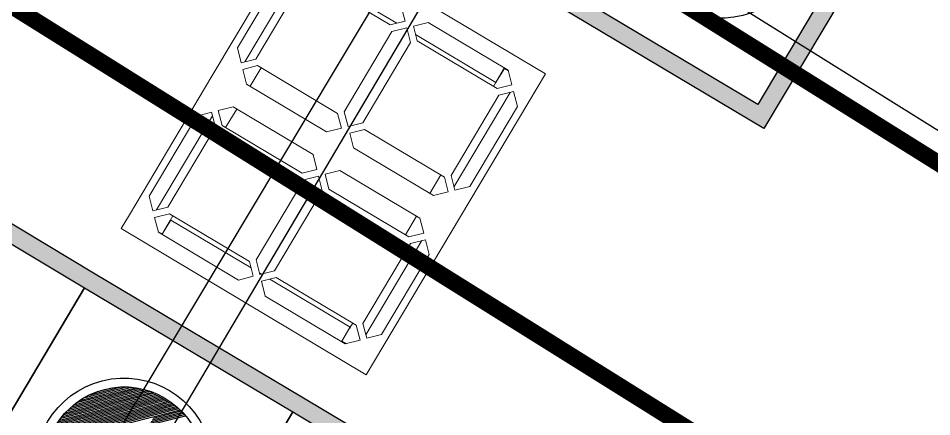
# Model space of a CAD drawing. Header units: millimetres. Extents: x 67532 to 67858, y 50657 to 50929.
# Drawn here: x 67731.06 to 67739.36, y 50746.24 to 50749.86 of the extents above; entities that cross this region are included whole.
import ezdxf

# ---------------------------------------------------------------- set-up
doc = ezdxf.new("R2010")
doc.units = ezdxf.units.MM
doc.linetypes.add('DASHDOT', pattern=[25.399999999999995, 12.7, -6.349999999999998, 0, -6.349999999999998])
doc.linetypes.add('JTSS01', pattern=[6, 2, -4])
doc.layers.add('@-交通信号', color=7, linetype='Continuous')
doc.layers.add('RD-中线', color=1, linetype='DASHDOT')
doc.layers.add('@-道路标线', color=7, linetype='Continuous', lineweight=0)

# ---------------------------------------------------------------- blocks, each defined once
blk = doc.blocks.new('A$C5D3B22B4')
at = {"layer": '@-交通信号'}
for p, q in [((-13.85681291895162, 16.3839729569936), (-19.01916506013367, 16.36813209847242)), ((-6.75872682291083, 16.40460298876314), (-13.85681291895162, 16.3839729569936)), ((-13.85373341885861, 16.00429684719165), (-19.01916506013367, 16.01543425421369)), ((-6.75872682291083, 15.98979226334086), (-13.85373341885861, 16.00429684719165))]:
    blk.add_line(p, q, dxfattribs=at)
blk = doc.blocks.new('A$C2B1B455F')
at = {"layer": '@-交通信号'}
h = blk.add_hatch(color=256, dxfattribs=at)
h.paths.add_polyline_path([(0, 2.306975531506396), (0, 0.7334926862095017), (0, -0.7334926862113207), (0, -2.306975531506396), (-1.816256393722142, -2.306975531506396), (-1.816256393722142, -0.7334926862113207), (-1.816256393722142, 0.7334926862095017), (-1.816256393722142, 2.306975531506396)])
h.paths.add_polyline_path([(-0.1064974768960383, 2.200478058630324), (-0.1064974768960383, 0.7334926862095017), (-0.1064974768960383, -0.7334926862113207), (-0.1064974768960383, -2.200478058630324), (-1.709758916826104, -2.200478058630324), (-1.709758916826104, -0.7334926862113207), (-1.709758916826104, 0.7334926862095017), (-1.709758916826104, 2.200478058630324)], flags=16)
for p, q in [((-1.816256393722142, 0.7334926862095017), (-1.816256393722142, 2.306975531506396)), ((-1.816256393722142, 2.306975531506396), (0, 2.306975531506396)), ((0, 2.306975531506396), (0, 0.7334926862095017)), ((-1.709758916826104, 0.7334926862095017), (-1.709758916826104, 2.200478058630324)), ((-1.709758916826104, 2.200478058630324), (-0.1064974768960383, 2.200478058630324)), ((-0.1064974768960383, 2.200478058630324), (-0.1064974768960383, 0.7334926862095017)), ((-1.816256393722142, -0.7334926862113207), (-1.816256393722142, 0.7334926862095017)), ((-1.709758916826104, 0.7334926862095017), (-0.1064974768960383, 0.7334926862095017)), ((-1.709758916826104, -0.7334926862113207), (-1.709758916826104, 0.7334926862095017)), ((-0.1064974768960383, 0.7334926862095017), (-1.709758916826104, 0.7334926862095017)), ((-1.220345004054252, 0.02586447955764015), (-1.363228664995404, 0.1687481350982125)), ((-1.208296651864657, 0.02586447955764015), (-1.360303745430429, 0.1778715673844999)), ((-1.196248299675062, 0.02586447955764015), (-1.357229935150826, 0.1868461089616176)), ((-1.280586765016778, 0.02586447955764015), (-1.375441294570919, 0.1207190055283718)), ((-1.268538412827183, 0.02586447955764015), (-1.37333990370098, 0.130665966480592)), ((-1.256490060637589, 0.02586447955764015), (-1.371061516998452, 0.1404359316020418)), ((-1.244441708433442, 0.02586447955764015), (-1.368612866179319, 0.1500356326105248)), ((-1.232393356243847, 0.02586447955764015), (-1.366000062029343, 0.1594711802881648)), ((-1.3528768781689, 0.02586447955764015), (-1.383852747647325, 0.05684034786645498)), ((-1.340828525979305, 0.02586447955764015), (-1.383002285132534, 0.0680382371210726)), ((-1.32878017378971, 0.02586447955764015), (-1.381915399557329, 0.07899970331891382)), ((-1.316731821600115, 0.02586447955764015), (-1.380604998354102, 0.08973765390692279)), ((-1.304683469395968, 0.02586447955764015), (-1.379082541694515, 0.1002635490440298)), ((-1.292635117206373, 0.02586447955764015), (-1.377358253608691, 0.1105876127621741)), ((-0.9060464740759926, -0.4571109628795966), (-1.384828858732362, 0.02167140369601839)), ((-1.376973582562641, 0.02586447955764015), (-1.38478390686214, 0.03367480356610031)), ((-0.9183587253792211, -0.4568470637823339), (-1.384564959618729, 0.009359152862089104)), ((-1.364925230358494, 0.02586447955764015), (-1.384452171449084, 0.04539141989516793)), ((-0.9018533980561187, -0.4492556870027329), (-1.376973582562641, 0.02586447955764015)), ((-0.9018533980561187, -0.4372073352660664), (-1.364925230358494, 0.02586447955764015)), ((-0.9018533980561187, -0.4251589835275809), (-1.3528768781689, 0.02586447955764015)), ((-0.9018533980561187, -0.4131106317909143), (-1.340828525979305, 0.02586447955764015)), ((-0.9018533980561187, -0.4010622800524288), (-1.32878017378971, 0.02586447955764015)), ((-0.9018533980561187, -0.3890139283157623), (-1.316731821600115, 0.02586447955764015)), ((-0.9018533980561187, -0.3769655765772768), (-1.304683469395968, 0.02586447955764015)), ((-0.9018533980561187, -0.3649172248406103), (-1.292635117206373, 0.02586447955764015)), ((-0.9018533980561187, -0.3528688731021248), (-1.280586765016778, 0.02586447955764015)), ((-0.9018533980561187, -0.3408205213654583), (-1.268538412827183, 0.02586447955764015)), ((-0.9018533980561187, -0.3287721696269728), (-1.256490060637589, 0.02586447955764015)), ((-0.9310055513051338, -0.4562485900733009), (-1.383966485896963, -0.003287672585429391)), ((-0.9440172346075997, -0.4552852589895338), (-1.38300315476954, -0.01629935540586303)), ((-0.9574298314983025, -0.4539210143484524), (-1.381638910082984, -0.02971195178542985)), ((-0.9712868399510626, -0.4521123581598658), (-1.379830253819819, -0.04356895971250196)), ((-0.9856415493413806, -0.4498060010446352), (-1.377523896619095, -0.05792366856258013)), ((-1.000560446540476, -0.4469354561406362), (-1.374653351609595, -0.0728425652050646)), ((-1.01612832621322, -0.443415928793911), (-1.371133824126446, -0.08841044429027534)), ((-1.032456283050124, -0.4391363243139494), (-1.366854219493689, -0.1047384005069034)), ((-1.049694868313964, -0.4339460914452502), (-1.361663986419444, -0.1219769851122692)), ((-1.068057200929616, -0.4276321112556616), (-1.355350005993387, -0.1403393170421623)), ((-1.087863181383, -0.4198744832956436), (-1.347592377744149, -0.1601452967406658)), ((-1.109634659136645, -0.4101513581026666), (-1.337869252180099, -0.1819167736703093)), ((-1.134339663476567, -0.3974947064234584), (-1.325212600029772, -0.206621777086184)), ((-1.164239842561074, -0.3796428802015726), (-1.30736077313486, -0.2365219550447364)), ((-1.20924996152462, -0.346681114680905), (-1.274399006360909, -0.2815320723038894)), ((-1.816256393722142, -2.306975531506396), (-1.816256393722142, -0.7334926862113207)), ((-0.1064974768960383, -0.7334926862113207), (-1.709758916826104, -0.7334926862113207)), ((-1.709758916826104, -0.7334926862113207), (-0.1064974768960383, -0.7334926862113207)), ((-1.709758916826104, -2.200478058630324), (-1.709758916826104, -0.7334926862113207))]:
    blk.add_line(p, q, dxfattribs=at)
for centre, major_axis, ratio, start_param, end_param in [((-0.9018533980561187, 1.467480631117724), (0.3794756524475252, 0.3794756524475251), 0.9999999999848196, 5.497787143774548, 11.78097245095413), ((-0.9018533980561187, 0.02586447955764015), (0.3794756524475252, 0.3794756524475251), 0.9999999999848196, 5.497787143774548, 11.78097245095413), ((-0.9018533980561187, 0.02586447955764015), (-0.3415280871980419, 0.3415280871980419), 0.9999999999997182, 3.926990816987383, 10.21017612416697)]:
    blk.add_ellipse(centre, major_axis=major_axis, ratio=ratio, start_param=start_param, end_param=end_param, dxfattribs=at)
blk = doc.blocks.new('A$C2D777034')
at = {"layer": '@-交通信号', "linetype": 'Continuous', "lineweight": 0}
for p, q in [((-2.119938133633696, 0.8642824525049946), (-2.119938133633696, -0.8642824525049946)), ((-2.022094827683759, 0.8642824525049946), (-2.119938133633696, 0.8642824525049946)), ((-2.022094827683759, 0.8642824525049946), (-0.09784330594993662, 0.8642824525049946)), ((0, 0.8642824525049946), (-0.09784330594993662, 0.8642824525049946)), ((0, -0.8642824525049946), (0, 0.8642824525049946)), ((-1.863915012407233, 0.8186227356600284), (-1.929143915447639, 0.753393832808797)), ((-1.299685010875692, 0.8186227356600284), (-1.863915012407233, 0.8186227356600284)), ((-1.234456095698988, 0.753393832808797), (-1.299685010875692, 0.8186227356600284)), ((-0.820253122743452, 0.8186227356600284), (-0.8854820379347075, 0.753393832808797)), ((-0.2560231212119106, 0.8186227356600284), (-0.820253122743452, 0.8186227356600284)), ((-0.1907942181860562, 0.753393832808797), (-0.2560231212119106, 0.8186227356600284)), ((-1.958625121886143, 0.7238708796539868), (-2.02385402492655, 0.6586419768009364)), ((-1.893396218845737, 0.6586419768009364), (-1.958625121886143, 0.7238708796539868)), ((-1.929143915447639, 0.753393832808797), (-1.863915012407233, 0.6881649299557466)), ((-1.913488624908496, 0.7377384937208262), (-1.250111434826977, 0.7377384937208262)), ((-1.299685010875692, 0.6881649299557466), (-1.234456095698988, 0.753393832808797)), ((-1.205170598608674, 0.7238708796539868), (-1.27039951379993, 0.6586419768009364)), ((-1.139941695568268, 0.6586419768009364), (-1.205170598608674, 0.7238708796539868)), ((-0.9147675350250211, 0.7238708796539868), (-0.9799964380508754, 0.6586419768009364)), ((-0.8495386198337656, 0.6586419768009364), (-0.9147675350250211, 0.7238708796539868)), ((-0.8854820379347075, 0.753393832808797), (-0.820253122743452, 0.6881649299557466)), ((-0.8698266988067189, 0.7377384937208262), (-0.2064495087106479, 0.7377384937208262)), ((-0.2560231212119106, 0.6881649299557466), (-0.1907942181860562, 0.753393832808797)), ((-0.1613130117475521, 0.7238708796539868), (-0.2265419147734065, 0.6586419768009364)), ((-0.09608410870714579, 0.6586419768009364), (-0.1613130117475521, 0.7238708796539868)), ((-1.863915012407233, 0.6881649299557466), (-1.299685010875692, 0.6881649299557466)), ((-0.820253122743452, 0.6881649299557466), (-0.2560231212119106, 0.6881649299557466)), ((-2.02385402492655, 0.6586419768009364), (-2.02385402492655, 0.09441198899548908)), ((-2.022094827683759, 0.6325569376858766), (-2.02385402492655, 0.6325569376858766)), ((-2.022094827683759, 0.6325569376858766), (-2.022094827683759, 0.6604011740364513)), ((-2.022094827683759, 0.6325569376858766), (-2.021768726423034, 0.6325569376858766)), ((-2.021768726423034, 0.6325569376858766), (-1.925882319628727, 0.6325569376858766)), ((-2.021279525928549, 0.6333722880372079), (-2.021279525928549, 0.6612165243859636)), ((-1.925556121175759, 0.6333722880372079), (-2.021279525928549, 0.6333722880372079)), ((-2.01703962632746, 0.6325569376858766), (-2.01703962632746, 0.6333722880372079)), ((-1.990948123435373, 0.6333722880372079), (-1.990948123435373, 0.6325569376858766)), ((-1.947733922934276, 0.6333722880372079), (-1.947733922934276, 0.6325569376858766)), ((-1.925882319628727, 0.6333722880372079), (-1.925882319628727, 0.6325569376858766)), ((-1.925882319628727, 0.6325569376858766), (-1.92164242004219, 0.6325569376858766)), ((-1.925556121175759, 0.6333722880372079), (-1.925556121175759, 0.6376121876201069)), ((-1.893396218845737, 0.6333722880372079), (-1.925556121175759, 0.6333722880372079)), ((-1.92164242004219, 0.6325569376858766), (-1.92164242004219, 0.06616578788634797)), ((-1.893396218845737, 0.09441198899548908), (-1.893396218845737, 0.6586419768009364)), ((-1.27039951379993, 0.6586419768009364), (-1.27039951379993, 0.09441198899548908)), ((-1.139941695568268, 0.6333722880372079), (-1.27039951379993, 0.6333722880372079)), ((-1.139941695568268, 0.09441198899548908), (-1.139941695568268, 0.6586419768009364)), ((-0.9799964380508754, 0.6586419768009364), (-0.9799964380508754, 0.09441198899548908)), ((-0.8495386198337656, 0.6333722880372079), (-0.9799964380508754, 0.6333722880372079)), ((-0.8495386198337656, 0.09441198899548908), (-0.8495386198337656, 0.6586419768009364)), ((-0.2265419147734065, 0.6586419768009364), (-0.2265419147734065, 0.09441198899548908)), ((-0.1943820124579361, 0.6333722880372079), (-0.2265419147734065, 0.6333722880372079)), ((-0.1982957135915058, 0.06616578788634797), (-0.1982957135915058, 0.6325569376858766)), ((-0.1982957135915058, 0.6325569376858766), (-0.1940558139904169, 0.6325569376858766)), ((-0.1943820124579361, 0.6376121876201069), (-0.1943820124579361, 0.6333722880372079)), ((-0.098658607705147, 0.6333722880372079), (-0.1943820124579361, 0.6333722880372079)), ((-0.1940558139904169, 0.6333722880372079), (-0.1940558139904169, 0.6325569376858766)), ((-0.1940558139904169, 0.6325569376858766), (-0.09816940721066203, 0.6325569376858766)), ((-0.1722042106994195, 0.6325569376858766), (-0.1722042106994195, 0.6333722880372079)), ((-0.1288270081568044, 0.6325569376858766), (-0.1288270081568044, 0.6333722880372079)), ((-0.1027354080579244, 0.6333722880372079), (-0.1027354080579244, 0.6325569376858766)), ((-0.098658607705147, 0.6612165243859636), (-0.098658607705147, 0.6333722880372079)), ((-0.09816940721066203, 0.6325569376858766), (-0.09784330594993662, 0.6325569376858766)), ((-0.09784330594993662, 0.6604011740364513), (-0.09784330594993662, 0.6325569376858766)), ((-0.09784330594993662, 0.6325569376858766), (-0.09608410870714579, 0.6325569376858766)), ((-0.09608410870714579, 0.09441198899548908), (-0.09608410870714579, 0.6586419768009364)), ((-2.02385402492655, 0.09441198899548908), (-1.958625121886143, 0.0291830861424387)), ((-1.958625121886143, 0.0291830861424387), (-1.893396218845737, 0.09441198899548908)), ((-1.863915012407233, 0.06522889677762578), (-1.929143915447639, -1.14159774966538e-08)), ((-1.299685010875692, 0.06522889677762578), (-1.863915012407233, 0.06522889677762578)), ((-1.234456095698988, -1.14159774966538e-08), (-1.299685010875692, 0.06522889677762578)), ((-1.27039951379993, 0.09441198899548908), (-1.205170598608674, 0.0291830861424387)), ((-1.205170598608674, 0.0291830861424387), (-1.139941695568268, 0.09441198899548908)), ((-0.9799964380508754, 0.09441198899548908), (-0.9147675350250211, 0.0291830861424387)), ((-0.9147675350250211, 0.0291830861424387), (-0.8495386198337656, 0.09441198899548908)), ((-0.820253122743452, 0.06522889677762578), (-0.8854820379347075, -1.14159774966538e-08)), ((-0.2560231212119106, 0.06522889677762578), (-0.820253122743452, 0.06522889677762578)), ((-0.1907942181860562, -1.14159774966538e-08), (-0.2560231212119106, 0.06522889677762578)), ((-0.2265419147734065, 0.09441198899548908), (-0.1613130117475521, 0.0291830861424387)), ((-0.1613130117475521, 0.0291830861424387), (-0.09608410870714579, 0.09441198899548908)), ((-0.1982957135915058, -0.00750151892316353), (-0.1982957135915058, 0.00750149614214024)), ((-1.958625121886143, -0.02949031265416124), (-2.02385402492655, -0.09471922158081725)), ((-1.893396218845737, -0.09471922158081725), (-1.958625121886143, -0.02949031265416124)), ((-1.929143915447639, -1.14159774966538e-08), (-1.863915012407233, -0.06522891500208061)), ((-1.299685010875692, -0.06522891500208061), (-1.234456095698988, -1.14159774966538e-08)), ((-1.205170598608674, -0.02949031265416124), (-1.27039951379993, -0.09471922158081725)), ((-1.139941695568268, -0.09471922158081725), (-1.205170598608674, -0.02949031265416124)), ((-0.9147675350250211, -0.02949031265416124), (-0.9799964380508754, -0.09471922158081725)), ((-0.8495386198337656, -0.09471922158081725), (-0.9147675350250211, -0.02949031265416124)), ((-0.8854820379347075, -1.14159774966538e-08), (-0.820253122743452, -0.06522891500208061)), ((-0.2560231212119106, -0.06522891500208061), (-0.1907942181860562, -1.14159774966538e-08)), ((-0.1613130117475521, -0.02949031265416124), (-0.2265419147734065, -0.09471922158081725)), ((-0.09608410870714579, -0.09471922158081725), (-0.1613130117475521, -0.02949031265416124)), ((-2.02385402492655, -0.09471922158081725), (-2.02385402492655, -0.6589492215371138)), ((-1.92164242004219, -0.06647301439807052), (-1.92164242004219, -0.6325569376858766)), ((-1.893396218845737, -0.6589492215371138), (-1.893396218845737, -0.09471922158081725)), ((-1.863915012407233, -0.06522891500208061), (-1.299685010875692, -0.06522891500208061)), ((-1.27039951379993, -0.09471922158081725), (-1.27039951379993, -0.6589492215371138)), ((-1.139941695568268, -0.6589492215371138), (-1.139941695568268, -0.09471922158081725)), ((-0.9799964380508754, -0.09471922158081725), (-0.9799964380508754, -0.6589492215371138)), ((-0.8495386198337656, -0.6589492215371138), (-0.8495386198337656, -0.09471922158081725)), ((-0.820253122743452, -0.06522891500208061), (-0.2560231212119106, -0.06522891500208061)), ((-0.2265419147734065, -0.09471922158081725), (-0.2265419147734065, -0.6589492215371138)), ((-0.1982957135915058, -0.6325569376858766), (-0.1982957135915058, -0.06647301439807052)), ((-0.09608410870714579, -0.6589492215371138), (-0.09608410870714579, -0.09471922158081725)), ((-2.022094827683759, -0.6325569376858766), (-2.02385402492655, -0.6325569376858766)), ((-2.02385402492655, -0.6589492215371138), (-1.958625121886143, -0.7241781243883452)), ((-2.021768726423034, -0.6325569376858766), (-2.022094827683759, -0.6325569376858766)), ((-2.022094827683759, -0.6607083701710508), (-2.022094827683759, -0.6325569376858766)), ((-1.925882319628727, -0.6325569376858766), (-2.021768726423034, -0.6325569376858766)), ((-2.021279525928549, -0.6615237205223821), (-2.021279525928549, -0.6333722880372079)), ((-2.021279525928549, -0.6333722880372079), (-1.925556121175759, -0.6333722880372079)), ((-2.01703962632746, -0.6333722880372079), (-2.01703962632746, -0.6325569376858766)), ((-1.990948123435373, -0.6325569376858766), (-1.990948123435373, -0.6333722880372079)), ((-1.958625121886143, -0.7241781243883452), (-1.893396218845737, -0.6589492215371138)), ((-1.947733922934276, -0.6325569376858766), (-1.947733922934276, -0.6333722880372079)), ((-1.92164242004219, -0.6325569376858766), (-1.925882319628727, -0.6325569376858766)), ((-1.925882319628727, -0.6333722880372079), (-1.925882319628727, -0.6325569376858766)), ((-1.925556121175759, -0.6333722880372079), (-1.925556121175759, -0.6376121876201069)), ((-1.893396218845737, -0.6333722880372079), (-1.925556121175759, -0.6333722880372079)), ((-1.139941695568268, -0.6333722880372079), (-1.27039951379993, -0.6333722880372079)), ((-1.27039951379993, -0.6589492215371138), (-1.205170598608674, -0.7241781243883452)), ((-1.205170598608674, -0.7241781243883452), (-1.139941695568268, -0.6589492215371138)), ((-0.8495386198337656, -0.6333722880372079), (-0.9799964380508754, -0.6333722880372079)), ((-0.9799964380508754, -0.6589492215371138), (-0.9147675350250211, -0.7241781243883452)), ((-0.9147675350250211, -0.7241781243883452), (-0.8495386198337656, -0.6589492215371138)), ((-0.1943820124579361, -0.6333722880372079), (-0.2265419147734065, -0.6333722880372079)), ((-0.2265419147734065, -0.6589492215371138), (-0.1613130117475521, -0.7241781243883452)), ((-0.1940558139904169, -0.6325569376858766), (-0.1982957135915058, -0.6325569376858766)), ((-0.1943820124579361, -0.6333722880372079), (-0.098658607705147, -0.6333722880372079)), ((-0.1943820124579361, -0.6376121876201069), (-0.1943820124579361, -0.6333722880372079)), ((-0.09816940721066203, -0.6325569376858766), (-0.1940558139904169, -0.6325569376858766)), ((-0.1940558139904169, -0.6333722880372079), (-0.1940558139904169, -0.6325569376858766)), ((-0.1722042106994195, -0.6333722880372079), (-0.1722042106994195, -0.6325569376858766)), ((-0.1613130117475521, -0.7241781243883452), (-0.09608410870714579, -0.6589492215371138)), ((-0.1288270081568044, -0.6333722880372079), (-0.1288270081568044, -0.6325569376858766)), ((-0.1027354080579244, -0.6325569376858766), (-0.1027354080579244, -0.6333722880372079)), ((-0.098658607705147, -0.6333722880372079), (-0.098658607705147, -0.6615237205223821)), ((-0.09784330594993662, -0.6325569376858766), (-0.09816940721066203, -0.6325569376858766)), ((-0.09784330594993662, -0.6325569376858766), (-0.09608410870714579, -0.6325569376858766)), ((-0.09784330594993662, -0.6325569376858766), (-0.09784330594993662, -0.6607083701710508)), ((-1.863915012407233, -0.6881649299557466), (-1.929143915447639, -0.753393832808797)), ((-1.299685010875692, -0.6881649299557466), (-1.863915012407233, -0.6881649299557466)), ((-1.234456095698988, -0.753393832808797), (-1.299685010875692, -0.6881649299557466)), ((-0.820253122743452, -0.6881649299557466), (-0.8854820379347075, -0.753393832808797)), ((-0.2560231212119106, -0.6881649299557466), (-0.820253122743452, -0.6881649299557466)), ((-0.1907942181860562, -0.753393832808797), (-0.2560231212119106, -0.6881649299557466)), ((-1.929143915447639, -0.753393832808797), (-1.863915012407233, -0.8186227356600284)), ((-1.250111434826977, -0.7377384937208262), (-1.913488624908496, -0.7377384937208262)), ((-1.299685010875692, -0.8186227356600284), (-1.234456095698988, -0.753393832808797)), ((-0.8854820379347075, -0.753393832808797), (-0.820253122743452, -0.8186227356600284)), ((-0.2064495087106479, -0.7377384937208262), (-0.8698266988067189, -0.7377384937208262)), ((-0.2560231212119106, -0.8186227356600284), (-0.1907942181860562, -0.753393832808797)), ((-1.863915012407233, -0.8186227356600284), (-1.299685010875692, -0.8186227356600284)), ((-0.820253122743452, -0.8186227356600284), (-0.2560231212119106, -0.8186227356600284)), ((-2.119938133633696, -0.8642824525049946), (-2.022094827683759, -0.8642824525049946)), ((-2.022094827683759, -0.8642824525049946), (-1.073014841036638, -0.8642824525049946)), ((-1.073014841036638, -0.8642824525049946), (-0.09784330594993662, -0.8642824525049946)), ((-0.09784330594993662, -0.8642824525049946), (0, -0.8642824525049946))]:
    blk.add_line(p, q, dxfattribs=at)

msp = doc.modelspace()

# ---------------------------------------------------------------- linework, layer by layer
at = {"layer": '@-道路标线', "color": 7, "linetype": 'Continuous', "const_width": 0.15, "flags": 128}
msp.add_lwpolyline([(67722.0314084224, 50759.40584790159), (67850.984649979, 50678.82691942351)], dxfattribs=at)
at = {"layer": '@-道路标线', "color": 7, "linetype": 'JTSS01', "const_width": 0.15, "flags": 128}
msp.add_lwpolyline([(67720.30917081363, 50756.64969158908), (67849.26241237024, 50676.07076311101)], dxfattribs=at)
at = {"layer": 'RD-中线', "color": 3, "linetype": 'Continuous'}
msp.add_lwpolyline([(67852.44192795563, 50681.15905168794), (67723.48868639903, 50761.73798016602, 1.000000000009872), (67722.16388823844, 50759.61785992563), (67851.11712979505, 50679.03893144755)], format="xyb", close=True, dxfattribs=at)

# ---------------------------------------------------------------- block references
at = {"layer": '@-交通信号', "rotation": 239.2129338689541}
msp.add_blockref('A$C5D3B22B4', (67713.09841131637, 50745.6865016224), dxfattribs=at)
at = {"layer": '@-交通信号', "xscale": 1.5, "yscale": 1.5, "zscale": 1.5, "rotation": 239.2129338689541}
for name, p in [('A$C2B1B455F', (67734.85854317455, 50750.62937820896)), ('A$C2D777034', (67733.10539421087, 50747.28578171838)), ('A$C2B1B455F', (67731.2931974493, 50744.64538425768))]:
    msp.add_blockref(name, p, dxfattribs=at)

doc.saveas('drawing.dxf')
